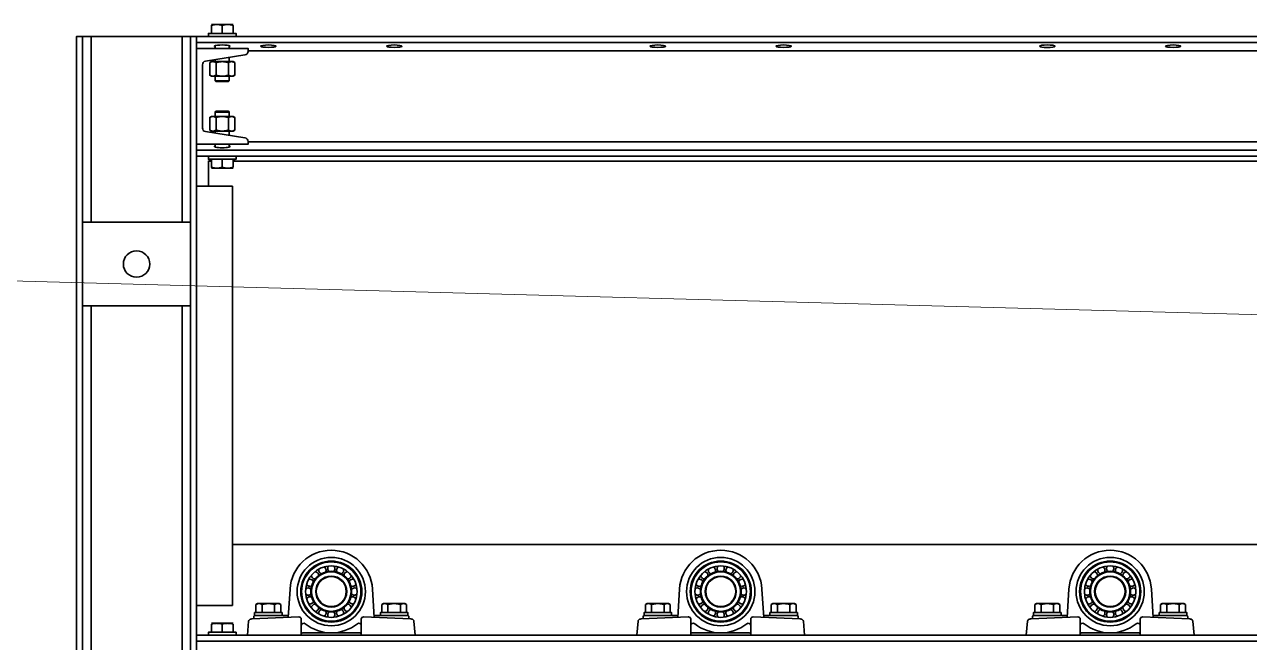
# Model space of a CAD drawing. Header units: millimetres. Extents: x -8400 to 8400, y -5940 to 5940.
# Drawn here: x -5715 to -4693, y 3935 to 4451 of the extents above; entities that cross this region are included whole.
import ezdxf

# ---------------------------------------------------------------- set-up
doc = ezdxf.new("R2010")
doc.units = ezdxf.units.MM
doc.layers.add('粗实线层', color=7, linetype='Continuous', lineweight=35)
doc.layers.add('细实线层', color=7, linetype='Continuous', lineweight=18)

# ---------------------------------------------------------------- blocks, each defined once
blk = doc.blocks.new('*X13')
at = {"layer": '细实线层', "color": 0}
blk.add_line((0, 0), (-2359.7, 63.8), dxfattribs=at)

msp = doc.modelspace()

# ---------------------------------------------------------------- linework, layer by layer
at = {"layer": '粗实线层', "linetype": 'Continuous', "lineweight": 35}
for points in [[(-5558.842, 4450.77), (-5558.705, 4450.77), (-5558.299, 4450.77), (-5557.636, 4450.77), (-5556.736, 4450.77), (-5555.627, 4450.77), (-5554.342, 4450.77), (-5554.915, 4450.757), (-5555.485, 4450.715), (-5556.052, 4450.647), (-5556.615, 4450.554), (-5557.733, 4450.3), (-5558.842, 4449.967), (-5558.842, 4443.271)], [(-5549.842, 4449.967), (-5548.733, 4450.3), (-5547.615, 4450.554), (-5547.052, 4450.647), (-5546.485, 4450.715), (-5545.915, 4450.757), (-5545.342, 4450.77), (-5546.764, 4450.77), (-5548.279, 4450.77), (-5549.842, 4450.77), (-5551.405, 4450.77), (-5552.92, 4450.77), (-5554.342, 4450.77), (-5554.199, 4450.77), (-5554.055, 4450.767), (-5553.983, 4450.765), (-5553.912, 4450.762), (-5553.84, 4450.76), (-5553.768, 4450.757), (-5553.482, 4450.739), (-5553.197, 4450.715), (-5552.63, 4450.647), (-5552.066, 4450.553), (-5550.948, 4450.299), (-5549.842, 4449.967), (-5549.842, 4443.271)], [(-5540.842, 4450.77), (-5540.979, 4450.77), (-5541.385, 4450.77), (-5542.048, 4450.77), (-5542.948, 4450.77), (-5544.057, 4450.77), (-5545.342, 4450.77), (-5545.199, 4450.77), (-5545.055, 4450.767), (-5544.983, 4450.765), (-5544.911, 4450.762), (-5544.84, 4450.76), (-5544.768, 4450.757), (-5544.482, 4450.739), (-5544.197, 4450.715), (-5543.63, 4450.647), (-5543.066, 4450.553), (-5541.948, 4450.299), (-5540.842, 4449.967), (-5540.842, 4443.271)], [(-5671.342, -151.23), (-5671.342, 4440.77), (-5668.909, 4440.77), (-5668.071, 4440.77), (-5667.299, 4440.77), (-5666.656, 4440.77), (-5666.192, 4440.77), (-5665.945, 4440.77), (-5659.739, 4440.77), (-5659.492, 4440.77), (-5659.028, 4440.77), (-5658.385, 4440.77), (-5657.613, 4440.77), (-5656.775, 4440.77), (-5585.909, 4440.77), (-5585.071, 4440.77), (-5584.299, 4440.77), (-5583.656, 4440.77), (-5583.192, 4440.77), (-5582.945, 4440.77), (-5576.739, 4440.77), (-5576.491, 4440.77), (-5576.028, 4440.77), (-5575.385, 4440.77), (-5574.613, 4440.77), (-5573.775, 4440.77), (-5571.342, 4440.77), (-5571.342, -151.23)], [(-5666.342, -151.23), (-5666.342, 4440.77)], [(-5659.342, 4285.719), (-5659.342, 4440.77)], [(-5583.342, 4440.77), (-5583.342, 4285.719)], [(-5576.342, -151.23), (-5576.342, 4440.77)], [(-1771.342, 4438.337), (-1771.342, 4440.77), (-5571.342, 4440.77), (-5571.342, 4438.337)], [(-5538.342, 4440.77), (-5538.342, 4443.271), (-5538.449, 4443.271), (-5538.769, 4443.271), (-5539.294, 4443.271), (-5540.016, 4443.271), (-5540.921, 4443.271), (-5541.993, 4443.271), (-5543.21, 4443.271), (-5544.551, 4443.271), (-5545.991, 4443.271), (-5547.502, 4443.271), (-5549.057, 4443.271), (-5550.627, 4443.271), (-5552.182, 4443.271), (-5553.693, 4443.271), (-5555.133, 4443.271), (-5556.474, 4443.271), (-5557.691, 4443.271), (-5558.763, 4443.271), (-5559.668, 4443.271), (-5560.39, 4443.271), (-5560.916, 4443.271), (-5561.235, 4443.271), (-5561.342, 4443.271), (-5561.342, 4440.77)], [(-1771.342, 4435.771), (-5571.342, 4435.771)], [(-5555.693, 4433.082), (-5555.693, 4430.771)], [(-5543.991, 4430.771), (-5543.991, 4433.082)], [(-5528.295, 4428.77), (-1814.389, 4428.77)], [(-5555.038, 4418.967), (-5555.678, 4419.3), (-5556.324, 4419.554), (-5556.649, 4419.647), (-5556.976, 4419.715), (-5557.305, 4419.757), (-5557.636, 4419.77), (-5557.719, 4419.77), (-5557.802, 4419.767), (-5557.843, 4419.765), (-5557.885, 4419.762), (-5557.926, 4419.76), (-5557.968, 4419.757), (-5558.133, 4419.739), (-5558.297, 4419.715), (-5558.625, 4419.647), (-5558.95, 4419.553), (-5559.596, 4419.299), (-5560.234, 4418.967), (-5560.234, 4408.374), (-5559.594, 4408.041), (-5558.949, 4407.787), (-5558.623, 4407.694), (-5558.296, 4407.626), (-5557.967, 4407.584), (-5557.636, 4407.57), (-5558.299, 4407.57), (-5558.705, 4407.57), (-5558.842, 4407.57), (-5560.234, 4408.374)], [(-5560.234, 4418.967), (-5558.842, 4419.77), (-5558.705, 4419.77), (-5558.299, 4419.77), (-5557.636, 4419.77), (-5556.736, 4419.77), (-5555.627, 4419.77), (-5554.342, 4419.77), (-5552.92, 4419.77), (-5551.405, 4419.77), (-5549.842, 4419.77), (-5550.499, 4419.757), (-5551.155, 4419.716), (-5551.808, 4419.648), (-5552.46, 4419.555), (-5552.785, 4419.5), (-5553.11, 4419.438), (-5553.272, 4419.406), (-5553.434, 4419.372), (-5553.596, 4419.337), (-5553.758, 4419.3), (-5554.401, 4419.142), (-5555.038, 4418.967), (-5555.038, 4408.374)], [(-5555.693, 4421.453), (-5555.693, 4419.77)], [(-5544.646, 4418.967), (-5544.646, 4408.374)], [(-5543.991, 4419.77), (-5543.991, 4423.299)], [(-5539.45, 4408.374), (-5540.842, 4407.57), (-5540.979, 4407.57), (-5541.385, 4407.57), (-5542.048, 4407.57), (-5541.965, 4407.571), (-5541.882, 4407.574), (-5541.841, 4407.576), (-5541.799, 4407.578), (-5541.758, 4407.581), (-5541.716, 4407.584), (-5541.551, 4407.602), (-5541.387, 4407.626), (-5541.059, 4407.694), (-5540.734, 4407.787), (-5540.088, 4408.041), (-5539.45, 4408.374), (-5539.45, 4418.967), (-5540.09, 4419.3), (-5540.735, 4419.554), (-5541.061, 4419.647), (-5541.388, 4419.715), (-5541.717, 4419.757), (-5542.048, 4419.77), (-5541.385, 4419.77), (-5540.979, 4419.77), (-5540.842, 4419.77), (-5539.45, 4418.967)], [(-5555.693, 4407.57), (-5555.693, 4403.856)], [(-5543.991, 4403.856), (-5543.991, 4407.57)], [(-5555.693, 4377.685), (-5555.693, 4373.97)], [(-5543.991, 4373.97), (-5543.991, 4377.685)], [(-5555.038, 4362.574), (-5555.038, 4373.167), (-5555.678, 4373.5), (-5556.324, 4373.754), (-5556.649, 4373.847), (-5556.976, 4373.915), (-5557.305, 4373.957), (-5557.636, 4373.97), (-5557.719, 4373.97), (-5557.802, 4373.967), (-5557.843, 4373.965), (-5557.885, 4373.962), (-5557.926, 4373.96), (-5557.968, 4373.957), (-5558.133, 4373.939), (-5558.297, 4373.915), (-5558.625, 4373.847), (-5558.95, 4373.753), (-5559.596, 4373.499), (-5560.234, 4373.167), (-5560.234, 4362.574), (-5559.594, 4362.241), (-5558.949, 4361.987), (-5558.623, 4361.894), (-5558.296, 4361.826), (-5557.967, 4361.784), (-5557.636, 4361.77), (-5557.553, 4361.771), (-5557.471, 4361.774), (-5557.429, 4361.776), (-5557.388, 4361.778), (-5557.346, 4361.781), (-5557.305, 4361.784), (-5557.14, 4361.802), (-5556.975, 4361.826), (-5556.648, 4361.894), (-5556.322, 4361.987), (-5555.677, 4362.241), (-5555.038, 4362.574), (-5554.401, 4362.399), (-5553.758, 4362.241), (-5553.596, 4362.204), (-5553.434, 4362.169), (-5553.272, 4362.135), (-5553.11, 4362.102), (-5552.785, 4362.041), (-5552.46, 4361.986), (-5551.808, 4361.893), (-5551.155, 4361.825), (-5550.499, 4361.784), (-5549.842, 4361.77), (-5551.405, 4361.77), (-5552.92, 4361.77), (-5554.342, 4361.77), (-5555.627, 4361.77), (-5556.736, 4361.77), (-5557.636, 4361.77), (-5558.299, 4361.77), (-5558.705, 4361.77), (-5558.842, 4361.77), (-5560.234, 4362.574)], [(-5544.646, 4362.574), (-5545.278, 4362.4), (-5545.915, 4362.243), (-5546.557, 4362.106), (-5547.205, 4361.989), (-5547.531, 4361.939), (-5547.859, 4361.895), (-5548.024, 4361.876), (-5548.189, 4361.857), (-5548.271, 4361.849), (-5548.354, 4361.841), (-5548.437, 4361.833), (-5548.52, 4361.826), (-5549.182, 4361.784), (-5549.842, 4361.77), (-5548.279, 4361.77), (-5546.764, 4361.77), (-5545.342, 4361.77), (-5544.057, 4361.77), (-5542.948, 4361.77), (-5542.048, 4361.77), (-5541.965, 4361.771), (-5541.882, 4361.774), (-5541.841, 4361.776), (-5541.799, 4361.778), (-5541.758, 4361.781), (-5541.716, 4361.784), (-5541.551, 4361.802), (-5541.387, 4361.826), (-5541.059, 4361.894), (-5540.734, 4361.987), (-5540.088, 4362.241), (-5539.45, 4362.574), (-5540.842, 4361.77), (-5540.979, 4361.77), (-5541.385, 4361.77), (-5542.048, 4361.77), (-5542.379, 4361.784), (-5542.708, 4361.826), (-5543.035, 4361.894), (-5543.36, 4361.987), (-5544.006, 4362.241), (-5544.646, 4362.574), (-5544.646, 4373.167), (-5544.007, 4373.499), (-5543.362, 4373.753), (-5543.036, 4373.847), (-5542.709, 4373.915), (-5542.544, 4373.939), (-5542.379, 4373.957), (-5542.338, 4373.96), (-5542.296, 4373.962), (-5542.255, 4373.965), (-5542.213, 4373.967), (-5542.131, 4373.97), (-5542.048, 4373.97), (-5542.948, 4373.97), (-5544.057, 4373.97), (-5545.342, 4373.97), (-5546.764, 4373.97), (-5548.279, 4373.97), (-5549.842, 4373.97), (-5551.405, 4373.97), (-5552.92, 4373.97), (-5554.342, 4373.97), (-5555.627, 4373.97), (-5556.736, 4373.97), (-5557.636, 4373.97), (-5558.299, 4373.97), (-5558.705, 4373.97), (-5558.842, 4373.97), (-5560.234, 4373.167)], [(-5544.646, 4373.167), (-5545.278, 4373.341), (-5545.915, 4373.497), (-5546.557, 4373.635), (-5547.205, 4373.752), (-5547.531, 4373.802), (-5547.859, 4373.846), (-5548.024, 4373.865), (-5548.189, 4373.884), (-5548.271, 4373.892), (-5548.354, 4373.9), (-5548.437, 4373.908), (-5548.52, 4373.915), (-5549.182, 4373.957), (-5549.842, 4373.97), (-5550.499, 4373.957), (-5551.155, 4373.915), (-5551.808, 4373.848), (-5552.46, 4373.755), (-5552.785, 4373.7), (-5553.11, 4373.638), (-5553.272, 4373.606), (-5553.434, 4373.572), (-5553.596, 4373.537), (-5553.758, 4373.5), (-5554.401, 4373.342), (-5555.038, 4373.167)], [(-5539.45, 4362.574), (-5539.45, 4373.167), (-5540.09, 4373.5), (-5540.735, 4373.754), (-5541.061, 4373.847), (-5541.388, 4373.915), (-5541.717, 4373.957), (-5542.048, 4373.97), (-5541.385, 4373.97), (-5540.979, 4373.97), (-5540.842, 4373.97), (-5539.45, 4373.167)], [(-5555.693, 4361.77), (-5555.693, 4360.088)], [(-5543.991, 4358.242), (-5543.991, 4361.77)], [(-5571.342, 4345.771), (-1771.342, 4345.771)], [(-5555.693, 4350.77), (-5555.693, 4348.459)], [(-5543.991, 4348.459), (-5543.991, 4350.77)], [(-4654.829, 4352.771), (-5528.295, 4352.771)], [(-5571.342, 4343.204), (-5571.342, 4340.771), (-1771.342, 4340.771), (-1771.342, 4343.204)], [(-5561.342, 4340.771), (-5561.342, 4338.27), (-5561.235, 4338.27), (-5560.916, 4338.27), (-5560.39, 4338.27), (-5559.668, 4338.27), (-5558.763, 4338.27), (-5557.691, 4338.27), (-5556.474, 4338.27), (-5555.133, 4338.27), (-5553.693, 4338.27), (-5552.182, 4338.27), (-5550.627, 4338.27), (-5549.057, 4338.27), (-5547.502, 4338.27), (-5545.991, 4338.27), (-5544.551, 4338.27), (-5543.21, 4338.27), (-5541.993, 4338.27), (-5540.921, 4338.27), (-5540.016, 4338.27), (-5539.294, 4338.27), (-5538.769, 4338.27), (-5538.449, 4338.27), (-5538.342, 4338.27), (-5538.342, 4340.771)], [(-5558.826, 4336.707), (-5561.342, 4336.707), (-5561.342, 4315.767)], [(-5560.146, 4336.707), (-5560.146, 4338.27)], [(-5558.842, 4330.771), (-5558.705, 4330.771), (-5558.299, 4330.771), (-5557.636, 4330.771), (-5556.736, 4330.771), (-5555.627, 4330.771), (-5554.342, 4330.771), (-5554.485, 4330.771), (-5554.629, 4330.774), (-5554.701, 4330.776), (-5554.773, 4330.778), (-5554.844, 4330.781), (-5554.916, 4330.785), (-5555.202, 4330.802), (-5555.487, 4330.826), (-5556.054, 4330.894), (-5556.618, 4330.987), (-5557.736, 4331.241), (-5558.842, 4331.574), (-5558.842, 4338.27)], [(-5549.842, 4331.574), (-5549.842, 4338.27)], [(-5540.842, 4330.771), (-5540.979, 4330.771), (-5541.385, 4330.771), (-5542.048, 4330.771), (-5542.948, 4330.771), (-5544.057, 4330.771), (-5545.342, 4330.771), (-5544.769, 4330.785), (-5544.199, 4330.826), (-5543.632, 4330.894), (-5543.069, 4330.987), (-5541.95, 4331.241), (-5540.842, 4331.574), (-5540.842, 4338.27)], [(-4671.333, 4336.707), (-5540.84, 4336.707)], [(-5539.538, 4336.707), (-5539.538, 4338.27)], [(-5571.342, 4315.771), (-5541.342, 4315.771), (-5541.342, 3965.771), (-5571.342, 3965.771)], [(-5659.342, 3685.745), (-5659.342, 4215.762)], [(-5583.342, 4215.762), (-5583.342, 3685.745)], [(-5541.326, 4016.707), (-4671.333, 4016.707)], [(-5521.734, 3966.466), (-5520.342, 3967.27), (-5520.205, 3967.27), (-5519.799, 3967.27), (-5519.136, 3967.27), (-5519.467, 3967.256), (-5519.796, 3967.215), (-5520.123, 3967.147), (-5520.449, 3967.054), (-5521.094, 3966.8), (-5521.734, 3966.466), (-5521.734, 3959.771)], [(-5500.95, 3959.771), (-5500.95, 3966.466), (-5501.589, 3966.799), (-5502.234, 3967.053), (-5502.559, 3967.146), (-5502.887, 3967.215), (-5503.051, 3967.239), (-5503.216, 3967.256), (-5503.258, 3967.259), (-5503.299, 3967.263), (-5503.341, 3967.265), (-5503.382, 3967.267), (-5503.465, 3967.269), (-5503.548, 3967.27), (-5504.448, 3967.27), (-5505.557, 3967.27), (-5506.842, 3967.27), (-5508.264, 3967.27), (-5509.779, 3967.27), (-5511.342, 3967.27), (-5512.905, 3967.27), (-5514.42, 3967.27), (-5515.842, 3967.27), (-5517.127, 3967.27), (-5518.236, 3967.27), (-5519.136, 3967.27), (-5519.053, 3967.269), (-5518.971, 3967.267), (-5518.929, 3967.265), (-5518.888, 3967.263), (-5518.846, 3967.259), (-5518.805, 3967.256), (-5518.64, 3967.239), (-5518.475, 3967.215), (-5518.148, 3967.146), (-5517.822, 3967.053), (-5517.177, 3966.799), (-5516.538, 3966.466), (-5516.538, 3959.771)], [(-5516.538, 3966.466), (-5515.901, 3966.642), (-5515.258, 3966.8), (-5515.096, 3966.837), (-5514.934, 3966.872), (-5514.772, 3966.906), (-5514.61, 3966.939), (-5514.285, 3967), (-5513.96, 3967.055), (-5513.308, 3967.148), (-5512.655, 3967.215), (-5511.999, 3967.257), (-5511.342, 3967.27), (-5510.682, 3967.256), (-5510.02, 3967.215), (-5509.937, 3967.207), (-5509.854, 3967.2), (-5509.771, 3967.192), (-5509.689, 3967.184), (-5509.524, 3967.166), (-5509.359, 3967.146), (-5509.031, 3967.102), (-5508.705, 3967.052), (-5508.057, 3966.935), (-5507.415, 3966.797), (-5506.778, 3966.64), (-5506.146, 3966.466), (-5506.146, 3959.771)], [(-5506.146, 3966.466), (-5505.506, 3966.8), (-5504.86, 3967.054), (-5504.535, 3967.147), (-5504.208, 3967.215), (-5503.879, 3967.256), (-5503.548, 3967.27), (-5502.885, 3967.27), (-5502.479, 3967.27), (-5502.342, 3967.27), (-5500.95, 3966.466)], [(-5416.734, 3966.466), (-5415.342, 3967.27), (-5415.205, 3967.27), (-5414.799, 3967.27), (-5414.136, 3967.27), (-5414.467, 3967.256), (-5414.796, 3967.215), (-5415.123, 3967.147), (-5415.449, 3967.054), (-5416.094, 3966.8), (-5416.734, 3966.466), (-5416.734, 3959.771)], [(-5395.95, 3959.771), (-5395.95, 3966.466), (-5396.588, 3966.799), (-5397.234, 3967.053), (-5397.559, 3967.146), (-5397.887, 3967.215), (-5398.051, 3967.239), (-5398.216, 3967.256), (-5398.258, 3967.259), (-5398.299, 3967.263), (-5398.341, 3967.265), (-5398.382, 3967.267), (-5398.465, 3967.269), (-5398.548, 3967.27), (-5399.448, 3967.27), (-5400.557, 3967.27), (-5401.842, 3967.27), (-5403.264, 3967.27), (-5404.779, 3967.27), (-5406.342, 3967.27), (-5407.905, 3967.27), (-5409.42, 3967.27), (-5410.842, 3967.27), (-5412.127, 3967.27), (-5413.236, 3967.27), (-5414.136, 3967.27), (-5414.053, 3967.269), (-5413.971, 3967.267), (-5413.929, 3967.265), (-5413.888, 3967.263), (-5413.846, 3967.259), (-5413.805, 3967.256), (-5413.64, 3967.239), (-5413.475, 3967.215), (-5413.148, 3967.146), (-5412.822, 3967.053), (-5412.177, 3966.799), (-5411.538, 3966.466), (-5411.538, 3959.771)], [(-5411.538, 3966.466), (-5410.901, 3966.642), (-5410.258, 3966.8), (-5410.096, 3966.837), (-5409.934, 3966.872), (-5409.772, 3966.906), (-5409.61, 3966.939), (-5409.285, 3967), (-5408.96, 3967.055), (-5408.308, 3967.148), (-5407.655, 3967.215), (-5407, 3967.257), (-5406.342, 3967.27), (-5405.682, 3967.256), (-5405.02, 3967.215), (-5404.937, 3967.207), (-5404.854, 3967.2), (-5404.771, 3967.192), (-5404.689, 3967.184), (-5404.524, 3967.166), (-5404.359, 3967.146), (-5404.031, 3967.102), (-5403.705, 3967.052), (-5403.057, 3966.935), (-5402.415, 3966.797), (-5401.778, 3966.64), (-5401.146, 3966.466)], [(-5395.95, 3966.466), (-5397.342, 3967.27), (-5397.479, 3967.27), (-5397.885, 3967.27), (-5398.548, 3967.27), (-5398.879, 3967.256), (-5399.208, 3967.215), (-5399.535, 3967.147), (-5399.86, 3967.054), (-5400.506, 3966.8), (-5401.146, 3966.466), (-5401.146, 3959.771)], [(-5196.734, 3959.771), (-5196.734, 3966.466), (-5196.094, 3966.8), (-5195.449, 3967.054), (-5195.123, 3967.147), (-5194.796, 3967.215), (-5194.467, 3967.256), (-5194.136, 3967.27), (-5194.053, 3967.269), (-5193.971, 3967.267), (-5193.929, 3967.265), (-5193.888, 3967.263), (-5193.846, 3967.259), (-5193.805, 3967.256), (-5193.64, 3967.239), (-5193.475, 3967.215), (-5193.148, 3967.146), (-5192.822, 3967.053), (-5192.177, 3966.799), (-5191.538, 3966.466), (-5191.538, 3959.771)], [(-5175.95, 3966.466), (-5177.342, 3967.27), (-5177.479, 3967.27), (-5177.885, 3967.27), (-5178.548, 3967.27), (-5179.448, 3967.27), (-5180.557, 3967.27), (-5181.842, 3967.27), (-5183.264, 3967.27), (-5184.779, 3967.27), (-5186.342, 3967.27), (-5187.905, 3967.27), (-5189.42, 3967.27), (-5190.842, 3967.27), (-5192.127, 3967.27), (-5193.236, 3967.27), (-5194.136, 3967.27), (-5194.799, 3967.27), (-5195.205, 3967.27), (-5195.342, 3967.27), (-5196.734, 3966.466)], [(-5191.538, 3966.466), (-5190.901, 3966.642), (-5190.258, 3966.8), (-5190.096, 3966.837), (-5189.934, 3966.872), (-5189.772, 3966.906), (-5189.61, 3966.939), (-5189.285, 3967), (-5188.96, 3967.055), (-5188.308, 3967.148), (-5187.655, 3967.215), (-5186.999, 3967.257), (-5186.342, 3967.27), (-5185.682, 3967.256), (-5185.02, 3967.215), (-5184.937, 3967.207), (-5184.854, 3967.2), (-5184.771, 3967.192), (-5184.689, 3967.184), (-5184.524, 3967.166), (-5184.359, 3967.146), (-5184.031, 3967.102), (-5183.705, 3967.052), (-5183.057, 3966.935), (-5182.415, 3966.797), (-5181.778, 3966.64), (-5181.146, 3966.466), (-5181.146, 3959.771)], [(-5181.146, 3966.466), (-5180.506, 3966.8), (-5179.86, 3967.054), (-5179.535, 3967.147), (-5179.208, 3967.215), (-5178.879, 3967.256), (-5178.548, 3967.27), (-5178.465, 3967.269), (-5178.382, 3967.267), (-5178.341, 3967.265), (-5178.299, 3967.263), (-5178.258, 3967.259), (-5178.216, 3967.256), (-5178.051, 3967.239), (-5177.887, 3967.215), (-5177.559, 3967.146), (-5177.234, 3967.053), (-5176.588, 3966.799), (-5175.95, 3966.466), (-5175.95, 3959.771)], [(-5091.734, 3959.771), (-5091.734, 3966.466), (-5091.094, 3966.8), (-5090.449, 3967.054), (-5090.123, 3967.147), (-5089.796, 3967.215), (-5089.467, 3967.256), (-5089.136, 3967.27), (-5089.053, 3967.269), (-5088.971, 3967.267), (-5088.929, 3967.265), (-5088.888, 3967.263), (-5088.846, 3967.259), (-5088.805, 3967.256), (-5088.64, 3967.239), (-5088.475, 3967.215), (-5088.148, 3967.146), (-5087.822, 3967.053), (-5087.177, 3966.799), (-5086.538, 3966.466), (-5086.538, 3959.771)], [(-5086.538, 3966.466), (-5085.901, 3966.642), (-5085.258, 3966.8), (-5085.096, 3966.837), (-5084.934, 3966.872), (-5084.772, 3966.906), (-5084.61, 3966.939), (-5084.285, 3967), (-5083.96, 3967.055), (-5083.308, 3967.148), (-5082.655, 3967.215), (-5081.999, 3967.257), (-5081.342, 3967.27), (-5082.905, 3967.27), (-5084.42, 3967.27), (-5085.842, 3967.27), (-5087.127, 3967.27), (-5088.236, 3967.27), (-5089.136, 3967.27), (-5089.799, 3967.27), (-5090.205, 3967.27), (-5090.342, 3967.27), (-5091.734, 3966.466)], [(-5070.95, 3959.771), (-5070.95, 3966.466), (-5071.589, 3966.799), (-5072.234, 3967.053), (-5072.559, 3967.146), (-5072.887, 3967.215), (-5073.051, 3967.239), (-5073.216, 3967.256), (-5073.258, 3967.259), (-5073.299, 3967.263), (-5073.341, 3967.265), (-5073.382, 3967.267), (-5073.465, 3967.269), (-5073.548, 3967.27), (-5074.448, 3967.27), (-5075.557, 3967.27), (-5076.842, 3967.27), (-5078.264, 3967.27), (-5079.779, 3967.27), (-5081.342, 3967.27), (-5080.682, 3967.256), (-5080.02, 3967.215), (-5079.937, 3967.207), (-5079.854, 3967.2), (-5079.771, 3967.192), (-5079.689, 3967.184), (-5079.524, 3967.166), (-5079.359, 3967.146), (-5079.031, 3967.102), (-5078.705, 3967.052), (-5078.057, 3966.935), (-5077.415, 3966.797), (-5076.778, 3966.64), (-5076.146, 3966.466), (-5076.146, 3959.771)], [(-5076.146, 3966.466), (-5075.506, 3966.8), (-5074.86, 3967.054), (-5074.535, 3967.147), (-5074.208, 3967.215), (-5073.879, 3967.256), (-5073.548, 3967.27), (-5072.885, 3967.27), (-5072.479, 3967.27), (-5072.342, 3967.27), (-5070.95, 3966.466)], [(-4871.734, 3959.771), (-4871.734, 3966.466), (-4871.094, 3966.8), (-4870.449, 3967.054), (-4870.123, 3967.147), (-4869.796, 3967.215), (-4869.467, 3967.256), (-4869.136, 3967.27), (-4869.053, 3967.269), (-4868.971, 3967.267), (-4868.929, 3967.265), (-4868.888, 3967.263), (-4868.846, 3967.259), (-4868.805, 3967.256), (-4868.64, 3967.239), (-4868.475, 3967.215), (-4868.148, 3967.146), (-4867.822, 3967.053), (-4867.177, 3966.799), (-4866.538, 3966.466), (-4866.538, 3959.771)], [(-4850.95, 3966.466), (-4852.342, 3967.27), (-4852.479, 3967.27), (-4852.885, 3967.27), (-4853.548, 3967.27), (-4854.448, 3967.27), (-4855.557, 3967.27), (-4856.842, 3967.27), (-4858.264, 3967.27), (-4859.779, 3967.27), (-4861.342, 3967.27), (-4862.905, 3967.27), (-4864.42, 3967.27), (-4865.842, 3967.27), (-4867.127, 3967.27), (-4868.236, 3967.27), (-4869.136, 3967.27), (-4869.799, 3967.27), (-4870.205, 3967.27), (-4870.342, 3967.27), (-4871.734, 3966.466)], [(-4866.538, 3966.466), (-4865.901, 3966.642), (-4865.258, 3966.8), (-4865.096, 3966.837), (-4864.934, 3966.872), (-4864.772, 3966.906), (-4864.61, 3966.939), (-4864.285, 3967), (-4863.96, 3967.055), (-4863.308, 3967.148), (-4862.655, 3967.215), (-4861.999, 3967.257), (-4861.342, 3967.27), (-4860.682, 3967.256), (-4860.02, 3967.215), (-4859.937, 3967.207), (-4859.854, 3967.2), (-4859.771, 3967.192), (-4859.689, 3967.184), (-4859.524, 3967.166), (-4859.359, 3967.146), (-4859.031, 3967.102), (-4858.705, 3967.052), (-4858.057, 3966.935), (-4857.415, 3966.797), (-4856.778, 3966.64), (-4856.146, 3966.466), (-4856.146, 3959.771)], [(-4856.146, 3966.466), (-4855.506, 3966.8), (-4854.86, 3967.054), (-4854.535, 3967.147), (-4854.208, 3967.215), (-4853.879, 3967.256), (-4853.548, 3967.27), (-4853.465, 3967.269), (-4853.382, 3967.267), (-4853.341, 3967.265), (-4853.299, 3967.263), (-4853.258, 3967.259), (-4853.216, 3967.256), (-4853.051, 3967.239), (-4852.887, 3967.215), (-4852.559, 3967.146), (-4852.234, 3967.053), (-4851.588, 3966.799), (-4850.95, 3966.466), (-4850.95, 3959.771)], [(-4766.734, 3966.466), (-4765.342, 3967.27), (-4765.205, 3967.27), (-4764.799, 3967.27), (-4764.136, 3967.27), (-4764.467, 3967.256), (-4764.796, 3967.215), (-4765.123, 3967.147), (-4765.449, 3967.054), (-4766.094, 3966.8), (-4766.734, 3966.466), (-4766.734, 3959.771)], [(-4745.95, 3959.771), (-4745.95, 3966.466), (-4746.588, 3966.799), (-4747.234, 3967.053), (-4747.559, 3967.146), (-4747.887, 3967.215), (-4748.051, 3967.239), (-4748.216, 3967.256), (-4748.258, 3967.259), (-4748.299, 3967.263), (-4748.341, 3967.265), (-4748.382, 3967.267), (-4748.465, 3967.269), (-4748.548, 3967.27), (-4749.448, 3967.27), (-4750.557, 3967.27), (-4751.842, 3967.27), (-4753.264, 3967.27), (-4754.779, 3967.27), (-4756.342, 3967.27), (-4757.905, 3967.27), (-4759.42, 3967.27), (-4760.842, 3967.27), (-4762.127, 3967.27), (-4763.236, 3967.27), (-4764.136, 3967.27), (-4764.053, 3967.269), (-4763.971, 3967.267), (-4763.929, 3967.265), (-4763.888, 3967.263), (-4763.846, 3967.259), (-4763.805, 3967.256), (-4763.64, 3967.239), (-4763.475, 3967.215), (-4763.148, 3967.146), (-4762.822, 3967.053), (-4762.177, 3966.799), (-4761.538, 3966.466)], [(-4761.538, 3959.771), (-4761.538, 3966.466), (-4760.901, 3966.642), (-4760.258, 3966.8), (-4760.096, 3966.837), (-4759.934, 3966.872), (-4759.772, 3966.906), (-4759.61, 3966.939), (-4759.285, 3967), (-4758.96, 3967.055), (-4758.308, 3967.148), (-4757.655, 3967.215), (-4756.999, 3967.257), (-4756.342, 3967.27), (-4755.682, 3967.256), (-4755.02, 3967.215), (-4754.937, 3967.207), (-4754.854, 3967.2), (-4754.771, 3967.192), (-4754.689, 3967.184), (-4754.524, 3967.166), (-4754.359, 3967.146), (-4754.031, 3967.102), (-4753.705, 3967.052), (-4753.057, 3966.935), (-4752.415, 3966.797), (-4751.778, 3966.64), (-4751.146, 3966.466), (-4751.146, 3959.771)], [(-4751.146, 3966.466), (-4750.506, 3966.8), (-4749.86, 3967.054), (-4749.535, 3967.147), (-4749.208, 3967.215), (-4748.879, 3967.256), (-4748.548, 3967.27), (-4747.885, 3967.27), (-4747.479, 3967.27), (-4747.342, 3967.27), (-4745.95, 3966.466)], [(-5499.842, 3957.27), (-5499.842, 3959.771), (-5499.949, 3959.771), (-5500.268, 3959.771), (-5500.794, 3959.771), (-5501.516, 3959.771), (-5502.421, 3959.771), (-5503.493, 3959.771), (-5504.71, 3959.771), (-5506.051, 3959.771), (-5507.491, 3959.771), (-5509.002, 3959.771), (-5510.557, 3959.771), (-5512.127, 3959.771), (-5513.682, 3959.771), (-5515.193, 3959.771), (-5516.633, 3959.771), (-5517.974, 3959.771), (-5519.191, 3959.771), (-5520.263, 3959.771), (-5521.168, 3959.771), (-5521.89, 3959.771), (-5522.416, 3959.771), (-5522.735, 3959.771), (-5522.842, 3959.771), (-5522.842, 3957.27), (-5522.731, 3957.27), (-5522.4, 3957.27), (-5521.856, 3957.27), (-5521.11, 3957.27), (-5520.174, 3957.27), (-5519.069, 3957.27), (-5517.814, 3957.27), (-5516.434, 3957.27), (-5514.956, 3957.27), (-5513.409, 3957.27), (-5511.821, 3957.27), (-5510.225, 3957.27), (-5508.649, 3957.27), (-5507.126, 3957.27), (-5505.684, 3957.27), (-5504.352, 3957.27), (-5503.154, 3957.27)], [(-5494.661, 3957.27), (-5513.996, 3957.27)], [(-5494.661, 3957.27), (-5503.154, 3957.27)], [(-5461.842, 3960.671), (-5461.842, 3960.535)], [(-5461.681, 3960.509), (-5461.442, 3960.271), (-5461.337, 3960.271), (-5461.029, 3960.271), (-5460.545, 3960.271), (-5459.922, 3960.271), (-5459.212, 3960.271), (-5458.472, 3960.271), (-5457.762, 3960.271), (-5457.139, 3960.271), (-5456.655, 3960.271), (-5456.347, 3960.271), (-5456.242, 3960.271), (-5456.003, 3960.509)], [(-5455.842, 3960.535), (-5455.842, 3960.536), (-5455.842, 3960.537)], [(-5423.023, 3957.27), (-5414.53, 3957.27)], [(-5403.688, 3957.27), (-5423.023, 3957.27)], [(-5414.53, 3957.27), (-5413.332, 3957.27), (-5412, 3957.27), (-5410.558, 3957.27), (-5409.035, 3957.27), (-5407.459, 3957.27), (-5405.863, 3957.27), (-5404.275, 3957.27), (-5402.728, 3957.27), (-5401.25, 3957.27), (-5399.87, 3957.27), (-5398.615, 3957.27), (-5397.51, 3957.27), (-5396.574, 3957.27), (-5395.828, 3957.27), (-5395.284, 3957.27), (-5394.953, 3957.27), (-5394.842, 3957.27), (-5394.842, 3959.771), (-5394.949, 3959.771), (-5395.268, 3959.771), (-5395.794, 3959.771), (-5396.516, 3959.771), (-5397.421, 3959.771), (-5398.493, 3959.771), (-5399.71, 3959.771), (-5401.051, 3959.771), (-5402.491, 3959.771), (-5404.002, 3959.771), (-5405.557, 3959.771), (-5407.127, 3959.771), (-5408.682, 3959.771), (-5410.193, 3959.771), (-5411.633, 3959.771), (-5412.974, 3959.771), (-5414.191, 3959.771), (-5415.263, 3959.771), (-5416.168, 3959.771), (-5416.89, 3959.771), (-5417.416, 3959.771), (-5417.735, 3959.771), (-5417.842, 3959.771), (-5417.842, 3957.27)], [(-5174.842, 3957.27), (-5174.842, 3959.771), (-5174.949, 3959.771), (-5175.268, 3959.771), (-5175.794, 3959.771), (-5176.516, 3959.771), (-5177.421, 3959.771), (-5178.493, 3959.771), (-5179.71, 3959.771), (-5181.051, 3959.771), (-5182.491, 3959.771), (-5184.002, 3959.771), (-5185.557, 3959.771), (-5187.127, 3959.771), (-5188.682, 3959.771), (-5190.193, 3959.771), (-5191.633, 3959.771), (-5192.974, 3959.771), (-5194.191, 3959.771), (-5195.263, 3959.771), (-5196.168, 3959.771), (-5196.89, 3959.771), (-5197.416, 3959.771), (-5197.735, 3959.771), (-5197.842, 3959.771), (-5197.842, 3957.27), (-5197.731, 3957.27), (-5197.4, 3957.27), (-5196.856, 3957.27), (-5196.109, 3957.27), (-5195.174, 3957.27), (-5194.069, 3957.27), (-5192.814, 3957.27), (-5191.434, 3957.27), (-5189.956, 3957.27), (-5188.409, 3957.27), (-5186.821, 3957.27), (-5185.225, 3957.27), (-5183.649, 3957.27), (-5182.126, 3957.27), (-5180.684, 3957.27), (-5179.352, 3957.27), (-5178.154, 3957.27)], [(-5169.661, 3957.27), (-5188.995, 3957.27)], [(-5169.661, 3957.27), (-5178.154, 3957.27)], [(-5136.842, 3960.537), (-5136.842, 3960.535)], [(-5136.681, 3960.509), (-5136.442, 3960.271), (-5136.337, 3960.271), (-5136.029, 3960.271), (-5135.545, 3960.271), (-5134.922, 3960.271), (-5134.212, 3960.271), (-5133.472, 3960.271), (-5132.762, 3960.271), (-5132.139, 3960.271), (-5131.655, 3960.271), (-5131.347, 3960.271), (-5131.242, 3960.271), (-5131.003, 3960.509)], [(-5130.842, 3960.535), (-5130.842, 3960.536), (-5130.842, 3960.537)], [(-5098.023, 3957.27), (-5089.53, 3957.27)], [(-5089.53, 3957.27), (-5088.332, 3957.27), (-5087, 3957.27), (-5085.558, 3957.27), (-5084.035, 3957.27), (-5082.459, 3957.27), (-5080.863, 3957.27), (-5079.275, 3957.27), (-5077.728, 3957.27), (-5076.25, 3957.27), (-5074.87, 3957.27), (-5073.615, 3957.27), (-5072.51, 3957.27), (-5071.574, 3957.27), (-5070.828, 3957.27), (-5070.284, 3957.27), (-5069.953, 3957.27), (-5069.842, 3957.27), (-5069.842, 3959.771), (-5069.949, 3959.771), (-5070.268, 3959.771), (-5070.794, 3959.771), (-5071.516, 3959.771), (-5072.421, 3959.771), (-5073.493, 3959.771), (-5074.71, 3959.771), (-5076.051, 3959.771), (-5077.491, 3959.771), (-5079.002, 3959.771), (-5080.557, 3959.771), (-5082.127, 3959.771), (-5083.682, 3959.771), (-5085.193, 3959.771), (-5086.633, 3959.771), (-5087.974, 3959.771), (-5089.191, 3959.771), (-5090.263, 3959.771), (-5091.168, 3959.771), (-5091.89, 3959.771), (-5092.415, 3959.771), (-5092.735, 3959.771), (-5092.842, 3959.771), (-5092.842, 3957.27)], [(-4849.842, 3957.27), (-4849.842, 3959.771), (-4849.949, 3959.771), (-4850.268, 3959.771), (-4850.794, 3959.771), (-4851.516, 3959.771), (-4852.421, 3959.771), (-4853.493, 3959.771), (-4854.71, 3959.771), (-4856.051, 3959.771), (-4857.491, 3959.771), (-4859.002, 3959.771), (-4860.557, 3959.771), (-4862.127, 3959.771), (-4863.682, 3959.771), (-4865.193, 3959.771), (-4866.633, 3959.771), (-4867.974, 3959.771), (-4869.191, 3959.771), (-4870.263, 3959.771), (-4871.168, 3959.771), (-4871.89, 3959.771), (-4872.415, 3959.771), (-4872.735, 3959.771), (-4872.842, 3959.771), (-4872.842, 3957.27), (-4872.731, 3957.27), (-4872.4, 3957.27), (-4871.856, 3957.27), (-4871.11, 3957.27), (-4870.174, 3957.27), (-4869.069, 3957.27), (-4867.814, 3957.27), (-4866.434, 3957.27), (-4864.956, 3957.27), (-4863.409, 3957.27), (-4861.821, 3957.27), (-4860.225, 3957.27), (-4858.649, 3957.27), (-4857.126, 3957.27), (-4855.684, 3957.27), (-4854.352, 3957.27), (-4853.154, 3957.27), (-4844.661, 3957.27)], [(-4844.661, 3957.27), (-4863.995, 3957.27)], [(-4811.842, 3960.537), (-4811.842, 3960.535)], [(-4811.681, 3960.509), (-4811.442, 3960.271), (-4811.337, 3960.271), (-4811.029, 3960.271), (-4810.545, 3960.271), (-4809.922, 3960.271), (-4809.212, 3960.271), (-4808.472, 3960.271), (-4807.762, 3960.271), (-4807.139, 3960.271), (-4806.655, 3960.271), (-4806.347, 3960.271), (-4806.242, 3960.271), (-4806.003, 3960.509)], [(-4805.842, 3960.535), (-4805.842, 3960.536), (-4805.842, 3960.537)], [(-4773.023, 3957.27), (-4764.53, 3957.27)], [(-4753.688, 3957.27), (-4773.023, 3957.27)], [(-4764.53, 3957.27), (-4763.332, 3957.27), (-4762, 3957.27), (-4760.558, 3957.27), (-4759.035, 3957.27), (-4757.459, 3957.27), (-4755.863, 3957.27), (-4754.275, 3957.27), (-4752.728, 3957.27), (-4751.25, 3957.27), (-4749.87, 3957.27), (-4748.615, 3957.27), (-4747.51, 3957.27), (-4746.574, 3957.27), (-4745.827, 3957.27), (-4745.284, 3957.27), (-4744.953, 3957.27), (-4744.842, 3957.27), (-4744.842, 3959.771), (-4744.949, 3959.771), (-4745.268, 3959.771), (-4745.794, 3959.771), (-4746.516, 3959.771), (-4747.421, 3959.771), (-4748.493, 3959.771), (-4749.71, 3959.771), (-4751.051, 3959.771), (-4752.491, 3959.771), (-4754.002, 3959.771), (-4755.557, 3959.771), (-4757.127, 3959.771), (-4758.682, 3959.771), (-4760.193, 3959.771), (-4761.633, 3959.771), (-4762.974, 3959.771), (-4764.191, 3959.771), (-4765.263, 3959.771), (-4766.168, 3959.771), (-4766.89, 3959.771), (-4767.416, 3959.771), (-4767.735, 3959.771), (-4767.842, 3959.771), (-4767.842, 3957.27)], [(-5558.842, 3950.771), (-5558.705, 3950.771), (-5558.299, 3950.771), (-5557.636, 3950.771), (-5556.736, 3950.771), (-5555.627, 3950.771), (-5554.342, 3950.771), (-5554.915, 3950.756), (-5555.485, 3950.715), (-5556.052, 3950.647), (-5556.615, 3950.554), (-5557.733, 3950.3), (-5558.842, 3949.966), (-5558.842, 3943.27)], [(-5549.842, 3949.966), (-5548.733, 3950.3), (-5547.615, 3950.554), (-5547.052, 3950.647), (-5546.485, 3950.715), (-5545.915, 3950.756), (-5545.342, 3950.771), (-5546.764, 3950.771), (-5548.279, 3950.771), (-5549.842, 3950.771), (-5551.405, 3950.771), (-5552.92, 3950.771), (-5554.342, 3950.771), (-5554.199, 3950.769), (-5554.055, 3950.767), (-5553.983, 3950.765), (-5553.912, 3950.763), (-5553.84, 3950.759), (-5553.768, 3950.756), (-5553.482, 3950.739), (-5553.197, 3950.714), (-5552.63, 3950.646), (-5552.066, 3950.554), (-5550.948, 3950.299), (-5549.842, 3949.966), (-5549.842, 3943.27)], [(-5540.842, 3950.771), (-5540.979, 3950.771), (-5541.385, 3950.771), (-5542.048, 3950.771), (-5542.948, 3950.771), (-5544.057, 3950.771), (-5545.342, 3950.771), (-5545.199, 3950.769), (-5545.055, 3950.767), (-5544.983, 3950.765), (-5544.911, 3950.763), (-5544.84, 3950.759), (-5544.768, 3950.756), (-5544.482, 3950.739), (-5544.197, 3950.714), (-5543.63, 3950.646), (-5543.066, 3950.554), (-5541.948, 3950.299), (-5540.842, 3949.966), (-5540.842, 3943.27)], [(-5483.842, 3940.771), (-5483.842, 3954.17)], [(-5433.842, 3954.17), (-5433.842, 3940.771)], [(-5388.842, 3940.771), (-5389.872, 3952.545)], [(-5202.812, 3952.545), (-5203.842, 3940.771)], [(-5199.902, 3954.413), (-5160.932, 3956.168)], [(-5158.842, 3940.771), (-5158.842, 3954.17)], [(-5108.842, 3954.17), (-5108.842, 3940.771)], [(-5063.842, 3940.771), (-5064.872, 3952.545)], [(-4783.842, 3954.17), (-4783.842, 3940.771)], [(-4738.842, 3940.771), (-4739.872, 3952.545)], [(-1771.342, 3938.337), (-1771.342, 3940.771), (-5571.342, 3940.771), (-5571.342, 3938.337)], [(-5538.342, 3940.771), (-5538.342, 3943.27), (-5538.449, 3943.27), (-5538.769, 3943.27), (-5539.294, 3943.27), (-5540.016, 3943.27), (-5540.921, 3943.27), (-5541.993, 3943.27), (-5543.21, 3943.27), (-5544.551, 3943.27), (-5545.991, 3943.27), (-5547.502, 3943.27), (-5549.057, 3943.27), (-5550.627, 3943.27), (-5552.182, 3943.27), (-5553.693, 3943.27), (-5555.133, 3943.27), (-5556.474, 3943.27), (-5557.691, 3943.27), (-5558.763, 3943.27), (-5559.668, 3943.27), (-5560.39, 3943.27), (-5560.916, 3943.27), (-5561.235, 3943.27), (-5561.342, 3943.27), (-5561.342, 3940.771)], [(-1771.342, 3935.77), (-5571.342, 3935.77)]]:
    msp.add_lwpolyline(points, dxfattribs=at)
msp.add_lwpolyline([(-5563.81, 4420.17, 0.36904062), (-5566.342, 4417.207), (-5566.342, 4364.334, 0.36904062), (-5563.81, 4361.371), (-5530.874, 4356.171, -0.36906933), (-5528.342, 4353.207), (-5528.342, 4350.77), (-5571.342, 4350.77), (-5571.342, 4430.771), (-5528.342, 4430.771), (-5528.342, 4428.334, -0.3690561), (-5530.874, 4425.37)], format="xyb", close=True, dxfattribs=at)
for points in [[(-5549.842, 4419.77), (-5548.279, 4419.77), (-5546.764, 4419.77), (-5545.342, 4419.77), (-5544.057, 4419.77), (-5542.948, 4419.77), (-5542.048, 4419.77), (-5542.131, 4419.77), (-5542.213, 4419.767), (-5542.255, 4419.765), (-5542.296, 4419.762), (-5542.338, 4419.76), (-5542.379, 4419.757), (-5542.544, 4419.739), (-5542.709, 4419.715), (-5543.036, 4419.647), (-5543.362, 4419.553), (-5544.007, 4419.299), (-5544.646, 4418.967), (-5545.278, 4419.141), (-5545.915, 4419.297), (-5546.557, 4419.435), (-5547.205, 4419.552), (-5547.531, 4419.602), (-5547.859, 4419.646), (-5548.024, 4419.665), (-5548.189, 4419.684), (-5548.271, 4419.692), (-5548.354, 4419.7), (-5548.437, 4419.708), (-5548.52, 4419.715), (-5549.182, 4419.757)], [(-5555.038, 4408.374), (-5554.401, 4408.199), (-5553.758, 4408.041), (-5553.596, 4408.004), (-5553.434, 4407.969), (-5553.272, 4407.935), (-5553.11, 4407.903), (-5552.785, 4407.841), (-5552.46, 4407.785), (-5551.808, 4407.693), (-5551.155, 4407.625), (-5550.499, 4407.584), (-5549.842, 4407.57), (-5551.405, 4407.57), (-5552.92, 4407.57), (-5554.342, 4407.57), (-5555.627, 4407.57), (-5556.736, 4407.57), (-5557.636, 4407.57), (-5557.553, 4407.571), (-5557.471, 4407.574), (-5557.429, 4407.576), (-5557.388, 4407.578), (-5557.346, 4407.581), (-5557.305, 4407.584), (-5557.14, 4407.602), (-5556.975, 4407.626), (-5556.648, 4407.694), (-5556.322, 4407.787), (-5555.677, 4408.041)], [(-5549.842, 4407.57), (-5549.182, 4407.584), (-5548.52, 4407.626), (-5548.437, 4407.633), (-5548.354, 4407.641), (-5548.271, 4407.649), (-5548.189, 4407.657), (-5548.024, 4407.676), (-5547.859, 4407.695), (-5547.531, 4407.739), (-5547.205, 4407.789), (-5546.557, 4407.906), (-5545.915, 4408.043), (-5545.278, 4408.2), (-5544.646, 4408.374), (-5544.006, 4408.041), (-5543.36, 4407.787), (-5543.035, 4407.694), (-5542.708, 4407.626), (-5542.379, 4407.584), (-5542.048, 4407.57), (-5542.948, 4407.57), (-5544.057, 4407.57), (-5545.342, 4407.57), (-5546.764, 4407.57), (-5548.279, 4407.57)], [(-5543.991, 4403.856), (-5544.104, 4403.856), (-5544.437, 4403.856), (-5544.978, 4403.856), (-5545.705, 4403.856), (-5546.592, 4403.856), (-5547.603, 4403.856), (-5548.701, 4403.856), (-5549.842, 4403.856), (-5550.983, 4403.856), (-5552.081, 4403.856), (-5553.092, 4403.856), (-5553.979, 4403.856), (-5554.706, 4403.856), (-5555.247, 4403.856), (-5555.58, 4403.856), (-5555.693, 4403.856), (-5555.107, 4403.27), (-5554.992, 4403.27), (-5554.652, 4403.27), (-5554.102, 4403.27), (-5553.365, 4403.27), (-5552.475, 4403.27), (-5551.469, 4403.27), (-5550.392, 4403.27), (-5549.292, 4403.27), (-5548.215, 4403.27), (-5547.209, 4403.27), (-5546.319, 4403.27), (-5545.582, 4403.27), (-5545.032, 4403.27), (-5544.692, 4403.27), (-5544.577, 4403.27)], [(-5555.693, 4377.685), (-5555.58, 4377.685), (-5555.247, 4377.685), (-5554.706, 4377.685), (-5553.979, 4377.685), (-5553.092, 4377.685), (-5552.081, 4377.685), (-5550.983, 4377.685), (-5549.842, 4377.685), (-5548.701, 4377.685), (-5547.603, 4377.685), (-5546.592, 4377.685), (-5545.705, 4377.685), (-5544.978, 4377.685), (-5544.437, 4377.685), (-5544.104, 4377.685), (-5543.991, 4377.685), (-5544.577, 4378.271), (-5544.692, 4378.271), (-5545.032, 4378.271), (-5545.582, 4378.271), (-5546.319, 4378.271), (-5547.209, 4378.271), (-5548.215, 4378.271), (-5549.292, 4378.271), (-5550.392, 4378.271), (-5551.469, 4378.271), (-5552.475, 4378.271), (-5553.365, 4378.271), (-5554.102, 4378.271), (-5554.652, 4378.271), (-5554.992, 4378.271), (-5555.107, 4378.271)], [(-5549.842, 4331.574), (-5550.951, 4331.241), (-5552.069, 4330.987), (-5552.632, 4330.894), (-5553.199, 4330.826), (-5553.769, 4330.785), (-5554.342, 4330.771), (-5552.92, 4330.771), (-5551.405, 4330.771), (-5549.842, 4330.771), (-5548.279, 4330.771), (-5546.764, 4330.771), (-5545.342, 4330.771), (-5545.485, 4330.771), (-5545.629, 4330.774), (-5545.701, 4330.776), (-5545.772, 4330.778), (-5545.844, 4330.781), (-5545.916, 4330.785), (-5546.202, 4330.802), (-5546.487, 4330.826), (-5547.054, 4330.894), (-5547.618, 4330.987), (-5548.736, 4331.241)], [(-5576.342, 4285.77), (-5666.342, 4285.77), (-5666.342, 4215.771), (-5576.342, 4215.771)]]:
    msp.add_lwpolyline(points, close=True, dxfattribs=at)
for points in [[(-5494.755, 3955.771), (-5493.275, 3979.426, -0.93936348), (-5424.409, 3979.426), (-5422.929, 3955.771)], [(-5422.929, 3955.771), (-5424.409, 3979.426, 0.93936348), (-5493.275, 3979.426)], [(-5169.755, 3955.771), (-5168.275, 3979.426, -0.93936383), (-5099.409, 3979.426), (-5097.929, 3955.771)], [(-5097.929, 3955.771), (-5099.409, 3979.426, 0.93936383), (-5168.275, 3979.426)], [(-4844.755, 3955.771), (-4843.275, 3979.426, -0.93936348), (-4774.409, 3979.426), (-4772.929, 3955.771)], [(-4772.929, 3955.771), (-4774.409, 3979.426, 0.93936348), (-4843.275, 3979.426), (-4844.755, 3955.771)], [(-5473.741, 3985.457, 0.33525144), (-5476.627, 3987.637, 0.10167878), (-5477.809, 3987.394)], [(-5439.875, 3987.394, 0.10167428), (-5441.057, 3987.637, 0.33525684), (-5443.943, 3985.457)], [(-5148.741, 3985.457, 0.33526467), (-5151.627, 3987.637, 0.10166555), (-5152.809, 3987.394)], [(-5114.875, 3987.394, 0.10167878), (-5116.057, 3987.637, 0.33525144), (-5118.943, 3985.457)], [(-4823.741, 3985.457, 0.3352779), (-4826.627, 3987.637, 0.10167428), (-4827.809, 3987.394)], [(-4789.874, 3987.394, 0.10166555), (-4791.057, 3987.637, 0.3352779), (-4793.943, 3985.457)], [(-5475.74, 3979.133, 0.22918715), (-5478.092, 3980.271, 0.20215593), (-5480.24, 3979.365)], [(-5437.444, 3979.365, 0.20215116), (-5439.592, 3980.271, 0.22917879), (-5441.944, 3979.133)], [(-5150.74, 3979.133, 0.22918715), (-5153.092, 3980.271, 0.20215593), (-5155.24, 3979.365)], [(-5112.444, 3979.365, 0.20215593), (-5114.592, 3980.271, 0.22918715), (-5116.944, 3979.133)], [(-4825.74, 3979.133, 0.22917879), (-4828.092, 3980.271, 0.20215116), (-4830.24, 3979.365)], [(-4787.444, 3979.365, 0.20216439), (-4789.592, 3980.271, 0.22920038), (-4791.944, 3979.133)], [(-5475.166, 3972.524, 0.12785501), (-5476.627, 3972.904, 0.30678528), (-5479.413, 3971.017)], [(-5472.107, 3966.638, 0.02885532), (-5472.454, 3966.659, 0.41422373), (-5475.454, 3963.659)], [(-5442.23, 3963.621, 0.41420738), (-5445.23, 3966.659, 0.02883331), (-5445.577, 3966.638)], [(-5438.271, 3971.017, 0.30678004), (-5441.057, 3972.904, 0.12785956), (-5442.518, 3972.524)], [(-5150.166, 3972.524, 0.12785501), (-5151.627, 3972.904, 0.30678528), (-5154.413, 3971.017)], [(-5147.107, 3966.638, 0.02885532), (-5147.454, 3966.659, 0.4142105), (-5150.454, 3963.659)], [(-5117.23, 3963.621, 0.41420738), (-5120.23, 3966.659, 0.02885532), (-5120.577, 3966.638)], [(-5113.272, 3971.017, 0.30678528), (-5116.057, 3972.904, 0.12785501), (-5117.518, 3972.524)], [(-4825.166, 3972.524, 0.12785956), (-4826.627, 3972.904, 0.30678004), (-4829.412, 3971.017)], [(-4822.107, 3966.638, 0.02883331), (-4822.454, 3966.659, 0.4142178), (-4825.454, 3963.659)], [(-4792.23, 3963.621, 0.41420738), (-4795.23, 3966.659, 0.02883331), (-4795.577, 3966.638)], [(-4788.271, 3971.017, 0.30678528), (-4791.057, 3972.904, 0.12786824), (-4792.518, 3972.524)], [(-5522.57, 3957.271, 0.41425019), (-5523.57, 3956.271), (-5523.57, 3954.474)], [(-5394.114, 3954.474), (-5394.114, 3956.271, 0.41423242), (-5395.114, 3957.271)], [(-5197.57, 3957.271, 0.4142105), (-5198.57, 3956.271), (-5198.57, 3954.474)], [(-5069.114, 3954.474), (-5069.114, 3956.271, 0.4142105), (-5070.114, 3957.271)], [(-4872.57, 3957.271, 0.4142105), (-4873.57, 3956.271), (-4873.57, 3954.474)], [(-4744.114, 3954.474), (-4744.114, 3956.271, 0.41425019), (-4745.114, 3957.271)], [(-5528.842, 3940.771), (-5527.812, 3952.545, -0.3759908), (-5525.909, 3954.368), (-5525.774, 3954.374), (-5525.406, 3954.391), (-5524.902, 3954.413), (-5485.932, 3956.168, -0.01058295), (-5485.842, 3956.17, -0.4142105), (-5483.842, 3954.17), (-5483.842, 3940.771)], [(-5433.842, 3948.929, 0.63129802), (-5437.102, 3950.482, -0.35471241), (-5480.582, 3950.482, 0.63133537), (-5483.842, 3948.928)], [(-5433.842, 3948.929, 0.63129802), (-5437.102, 3950.482, -0.35471241), (-5480.582, 3950.482, 0.63133537), (-5483.842, 3948.928)], [(-5433.842, 3940.771), (-5433.842, 3954.169, -0.42761159), (-5431.752, 3956.168), (-5392.782, 3954.413), (-5392.278, 3954.391), (-5391.91, 3954.374), (-5391.775, 3954.368, -0.37603249), (-5389.872, 3952.545), (-5388.842, 3940.771)], [(-5203.842, 3940.771), (-5202.812, 3952.544, -0.3759908), (-5200.909, 3954.368), (-5200.774, 3954.374), (-5200.405, 3954.391), (-5199.902, 3954.413), (-5160.932, 3956.168, -0.01060267), (-5160.842, 3956.17, -0.41420161), (-5158.842, 3954.17), (-5158.842, 3940.771)], [(-5108.842, 3948.929, 0.63129802), (-5112.102, 3950.482, -0.35471327), (-5155.582, 3950.482, 0.63128779), (-5158.842, 3948.928)], [(-5108.842, 3948.929, 0.63129802), (-5112.102, 3950.482, -0.35471327), (-5155.582, 3950.482, 0.63128779), (-5158.842, 3948.928)], [(-5108.842, 3940.771), (-5108.842, 3954.17, -0.42761159), (-5106.752, 3956.168), (-5067.782, 3954.413), (-5067.278, 3954.391), (-5066.91, 3954.374), (-5066.775, 3954.368, -0.3759908), (-5064.872, 3952.545), (-5063.842, 3940.771)], [(-4878.842, 3940.771), (-4877.812, 3952.545, -0.37603249), (-4875.909, 3954.368), (-4875.774, 3954.374), (-4875.406, 3954.391), (-4874.902, 3954.413), (-4835.932, 3956.168, -0.01056325), (-4835.842, 3956.17, -0.4142105), (-4833.842, 3954.17), (-4833.842, 3940.771)], [(-4783.842, 3948.929, 0.63132729), (-4787.102, 3950.482, -0.35471241), (-4830.582, 3950.482, 0.63132579), (-4833.842, 3948.928)], [(-4783.842, 3948.929, 0.63132729), (-4787.102, 3950.482, -0.35471241), (-4830.582, 3950.482, 0.63132579), (-4833.842, 3948.928)], [(-4783.842, 3940.771), (-4783.842, 3954.17, -0.01058295), (-4783.84, 3954.26, -0.41418963), (-4781.752, 3956.168), (-4742.782, 3954.413), (-4742.278, 3954.391), (-4741.91, 3954.374), (-4741.775, 3954.368, -0.3759908), (-4739.872, 3952.545), (-4738.842, 3940.771)], [(-5433.842, 3941.77, 0.41419273), (-5434.842, 3942.77), (-5458.842, 3942.77), (-5482.842, 3942.77, 0.41421465), (-5483.842, 3941.77)], [(-5108.842, 3941.77, 0.41423242), (-5109.842, 3942.77), (-5133.842, 3942.77), (-5157.842, 3942.77, 0.41423242), (-5158.842, 3941.77)], [(-4783.842, 3941.77, 0.41423242), (-4784.842, 3942.77), (-4808.842, 3942.77), (-4832.842, 3942.77, 0.41419273), (-4833.842, 3941.77)]]:
    msp.add_lwpolyline(points, format="xyb", dxfattribs=at)
for centre, radius in [((-5621.342, 4250.77), 11), ((-5458.842, 3977.271), 28.5), ((-5458.842, 3977.271), 25.5), ((-5458.842, 3977.271), 25.341), ((-5458.842, 3977.271), 24.739), ((-5458.842, 3977.271), 21.5), ((-5133.842, 3977.271), 28.5), ((-5133.842, 3977.271), 25.5), ((-5133.842, 3977.271), 25.34), ((-5133.842, 3977.271), 24.739), ((-5133.842, 3977.271), 21.5), ((-4808.842, 3977.271), 28.5), ((-4808.842, 3977.271), 25.5), ((-4808.842, 3977.271), 25.341), ((-4808.842, 3977.271), 24.739), ((-4808.842, 3977.271), 21.5), ((-5458.842, 3977.271), 17), ((-5458.842, 3977.271), 16.5), ((-5458.842, 3977.271), 13), ((-5458.842, 3977.271), 12.5), ((-5133.842, 3977.271), 17), ((-5133.842, 3977.271), 16.5), ((-5133.842, 3977.271), 13), ((-5133.842, 3977.271), 12.5), ((-4808.842, 3977.271), 17), ((-4808.842, 3977.271), 16.5), ((-4808.842, 3977.271), 13), ((-4808.842, 3977.271), 12.5)]:
    msp.add_circle(centre, radius, dxfattribs=at)
for centre, radius, start, end in [((-5466.209, 3995.055), 3, 330.86143, 68.234265), ((-5458.842, 3996.52), 3, 134.28739, 231.620651), ((-5458.842, 3996.52), 3, 308.362293, 45.733691), ((-5451.475, 3995.055), 3, 111.785503, 209.165021), ((-5141.209, 3995.055), 3, 330.863081, 68.218247), ((-5133.842, 3996.52), 3, 134.285973, 231.630458), ((-5133.842, 3996.52), 3, 308.36099, 45.698607), ((-5126.475, 3995.055), 3, 111.786419, 209.129894), ((-4816.208, 3995.055), 3, 330.86143, 68.213956), ((-4808.842, 3996.52), 3, 134.28739, 231.620651), ((-4808.842, 3996.52), 3, 308.362293, 45.70512), ((-4801.475, 3995.055), 3, 111.784737, 209.129894), ((-5472.454, 3990.882), 3, 179.287363, 276.639915), ((-5472.448, 3989.436), 4.446, 90.079119, 90.564647), ((-5472.454, 3990.882), 3, 353.359694, 90.012486), ((-5466.209, 3995.055), 3, 156.785072, 254.154377), ((-5451.475, 3995.055), 3, 285.8631, 23.218101), ((-5445.23, 3990.882), 3, 89.998574, 186.621425), ((-5445.23, 3990.882), 3, 263.368092, 0.704324), ((-5445.237, 3989.386), 4.496, 89.438066, 89.918168), ((-5147.454, 3990.882), 3, 179.284324, 276.636866), ((-5147.448, 3989.436), 4.446, 90.079119, 90.564648), ((-5147.454, 3990.882), 3, 353.359694, 90.012486), ((-5141.209, 3995.055), 3, 156.785072, 254.154377), ((-5126.475, 3995.055), 3, 285.8631, 23.210358), ((-5120.23, 3990.882), 3, 90.000164, 186.647542), ((-5120.23, 3990.882), 3, 263.366861, 0.720131), ((-5120.236, 3989.436), 4.446, 89.435353, 89.920881), ((-4822.454, 3990.882), 3, 179.287363, 276.638691), ((-4822.447, 3989.386), 4.496, 90.081831, 90.561935), ((-4822.454, 3990.882), 3, 353.362564, 90.010969), ((-4816.209, 3995.055), 3, 156.786771, 254.158692), ((-4801.475, 3995.055), 3, 285.860745, 23.210358), ((-4795.23, 3990.882), 3, 89.999868, 186.621425), ((-4795.23, 3990.882), 3, 263.366861, 0.720131), ((-4795.236, 3989.411), 4.471, 89.436709, 89.919524), ((-5476.627, 3984.637), 3, 201.785503, 299.135122), ((-5441.057, 3984.637), 3, 240.866453, 338.235871), ((-5151.627, 3984.637), 3, 201.785503, 299.135122), ((-5116.057, 3984.637), 3, 240.866453, 338.214526), ((-4826.627, 3984.637), 3, 201.785503, 299.142817), ((-4791.057, 3984.637), 3, 240.866453, 338.19985), ((-5478.092, 3977.271), 3, 224.284144, 321.643358), ((-5476.627, 3969.904), 3, 246.788471, 344.137834), ((-5445.237, 3962.162), 4.496, 89.438066, 89.918168), ((-5441.057, 3969.904), 3, 195.869466, 293.193754), ((-5439.592, 3977.271), 3, 218.369611, 315.721499), ((-5153.092, 3977.271), 3, 224.284144, 321.643358), ((-5151.627, 3969.904), 3, 246.788742, 344.137834), ((-5120.236, 3962.212), 4.446, 89.435352, 89.920881), ((-5116.057, 3969.904), 3, 195.869466, 293.193754), ((-5114.592, 3977.271), 3, 218.368442, 315.710185), ((-4828.092, 3977.271), 3, 224.284144, 321.625801), ((-4826.627, 3969.904), 3, 246.788471, 344.115559), ((-4795.236, 3962.187), 4.471, 89.43671, 89.919524), ((-4791.057, 3969.904), 3, 195.870357, 293.193754), ((-4789.592, 3977.271), 3, 218.369822, 315.721499), ((-5473.209, 3963.659), 2.245, 180.002058, 180.963578), ((-5472.454, 3963.659), 3, 270.000164, 6.610092), ((-5466.209, 3959.486), 3, 105.867111, 203.226391), ((-5466.209, 3959.486), 3, 291.779823, 29.119743), ((-5458.842, 3958.02), 3, 131.411524, 225.693737), ((-5458.842, 3958.02), 3, 314.281678, 48.593584), ((-5451.475, 3959.486), 3, 150.866453, 248.218247), ((-5451.475, 3959.486), 3, 336.78214, 74.116919), ((-5445.23, 3963.659), 3, 173.368092, 270.010974), ((-5148.209, 3963.659), 2.245, 180.002059, 180.963577), ((-5147.454, 3963.659), 3, 270.000164, 6.610092), ((-5141.209, 3959.486), 3, 105.867111, 203.204135), ((-5141.209, 3959.486), 3, 291.779823, 29.119743), ((-5133.842, 3958.02), 3, 131.41335, 225.741744), ((-5133.842, 3958.02), 3, 314.280262, 48.565797), ((-5126.475, 3959.486), 3, 150.868213, 248.22411), ((-5126.475, 3959.486), 3, 336.780438, 74.121242), ((-5120.23, 3963.659), 3, 173.369526, 270.010974), ((-4820.957, 3963.665), 4.496, 180.081832, 180.561934), ((-4822.454, 3963.659), 3, 269.998574, 6.627473), ((-4816.209, 3959.486), 3, 105.86871, 203.204135), ((-4816.209, 3959.486), 3, 291.781505, 29.154866), ((-4808.842, 3958.02), 3, 131.411524, 225.693737), ((-4808.842, 3958.02), 3, 314.281678, 48.593584), ((-4801.475, 3959.486), 3, 150.866453, 248.234265), ((-4801.475, 3959.486), 3, 336.78044, 74.124823), ((-4795.23, 3963.659), 3, 173.369526, 270.010974)]:
    msp.add_arc(centre, radius, start, end, dxfattribs=at)
for centre, major_axis, ratio, start_param, end_param in [((-5549.842, 4432.638), (6.482, 0), 0.15661692, 5.83224045, 9.87574944), ((-5549.88, 4348.899), (-6.44, 0.004), 0.15703947, 5.83092367, 7.86000002), ((-5549.803, 4348.899), (6.458, 0.004), 0.15704535, 4.70621948, 6.73550064)]:
    msp.add_ellipse(centre, major_axis=major_axis, ratio=ratio, start_param=start_param, end_param=end_param, dxfattribs=at)
for centre, major_axis, ratio in [((-5511.342, 4432.639), (-6.484, 0), 0.15663105), ((-5406.342, 4432.639), (-6.491, 0), 0.15663106), ((-5186.342, 4432.639), (-6.531, 0), 0.15662943), ((-5081.342, 4432.639), (-6.45, 0), 0.15663105), ((-4861.341, 4432.639), (-6.562, 0), 0.15662918), ((-4756.342, 4432.639), (-6.452, 0), 0.15662943)]:
    msp.add_ellipse(centre, major_axis=major_axis, ratio=ratio, dxfattribs=at)

# ---------------------------------------------------------------- block references
at = {"layer": '细实线层'}
msp.add_blockref('*X13', (-3674.622, 4181.189), dxfattribs=at)

doc.saveas('drawing.dxf')
